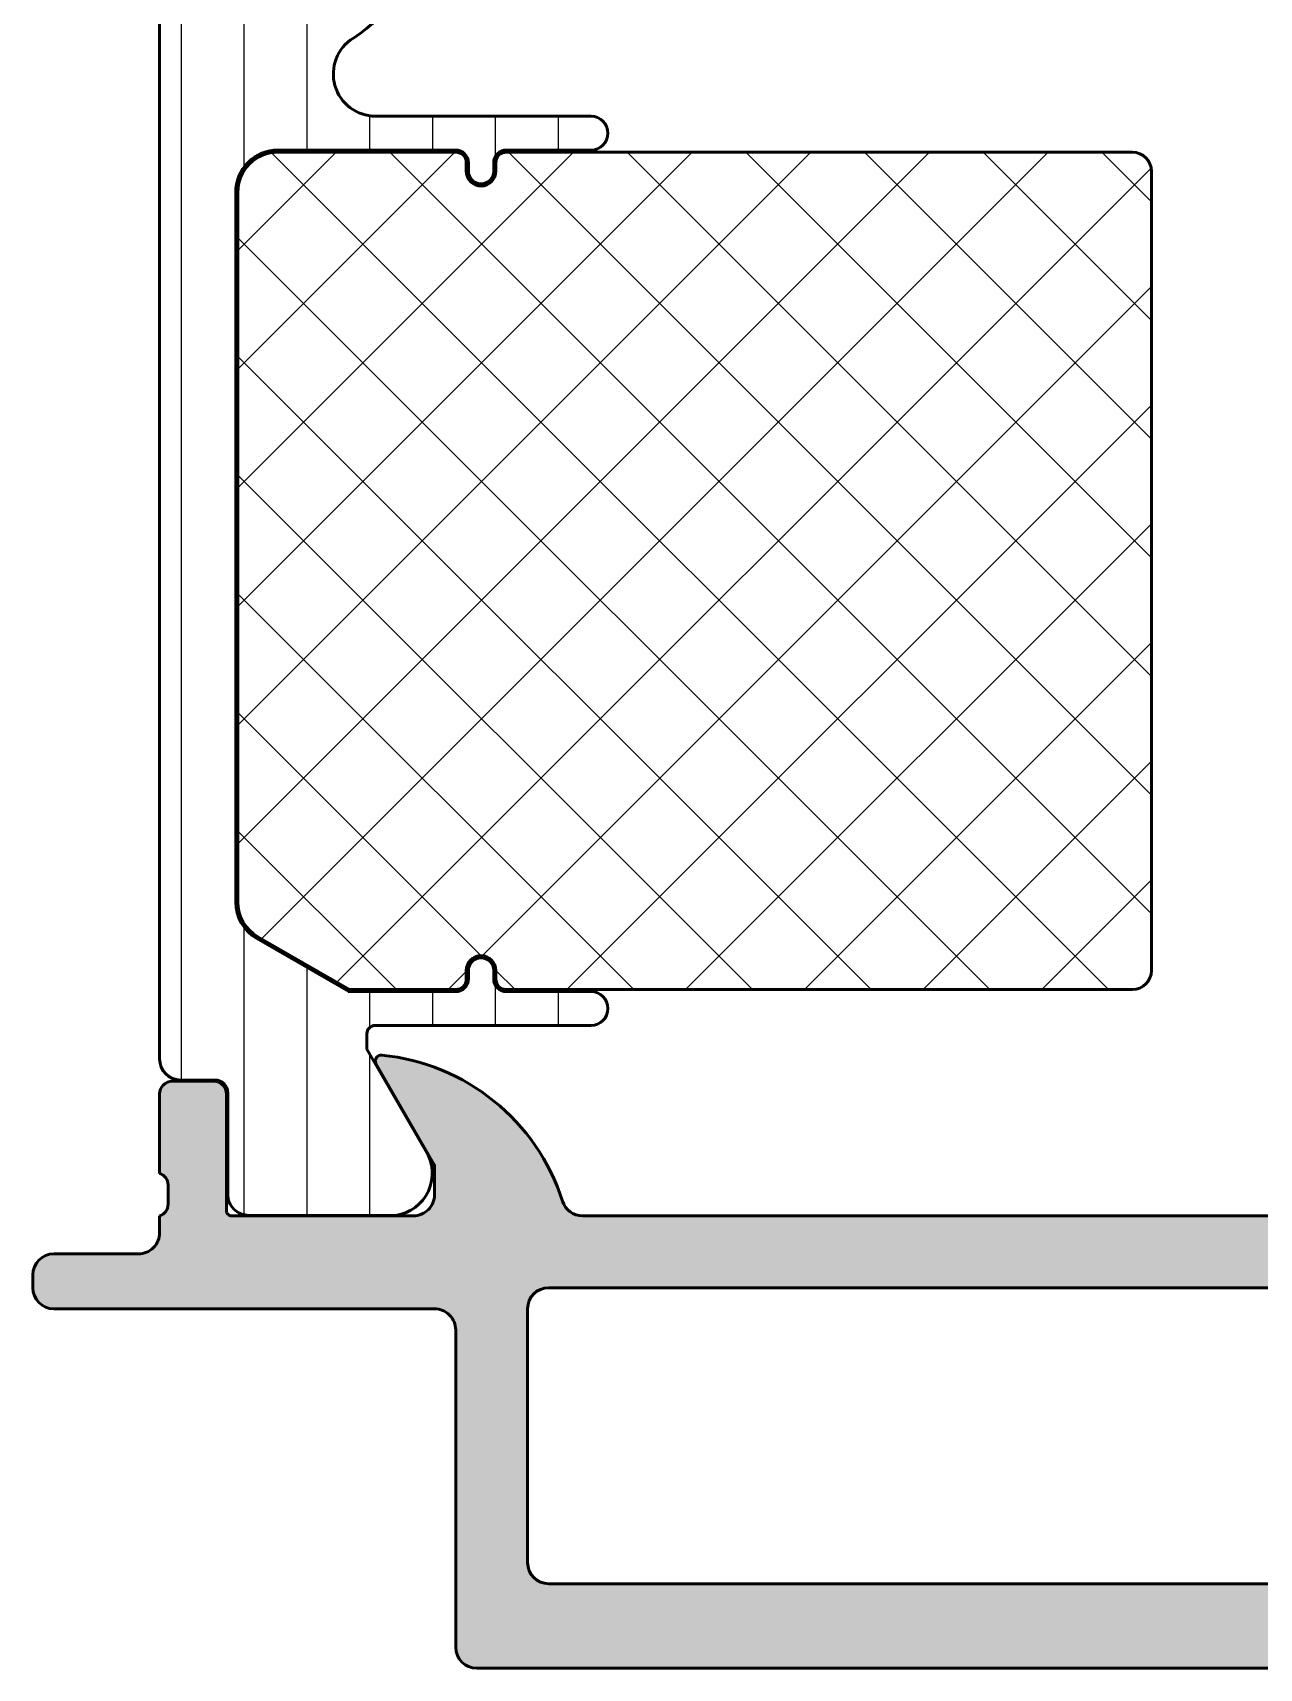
# Model space of a CAD drawing. Extents: x -30 to 78, y 0 to 85.
# Drawn here: x -5 to 24, y 0 to 38.68 of the extents above; entities that cross this region are included whole.
import ezdxf

# ---------------------------------------------------------------- set-up
doc = ezdxf.new("R2010")
doc.units = 0
for name, color, linetype, lineweight in [('0S-Alu contour', 7, 'Continuous', 50), ('0S-Alu hatch', 252, 'Continuous', 25), ('0S-Plastic contour', 254, 'Continuous', 50), ('0S-Plastic hatch', 253, 'Continuous', 25), ('0S-PT contour', 91, 'Continuous', 50), ('0S-PT hatch', 103, 'Continuous', 25)]:
    doc.layers.add(name, color=color, linetype=linetype, lineweight=lineweight)

# ---------------------------------------------------------------- blocks, each defined once
blk = doc.blocks.new('284683__67295B56_A67E_4C38_88BE_02E329D191F8___FAE40EE3_1E5C_49C1_B2D7_B7A21343C091_')
at = {"layer": '0S-Plastic hatch'}
h = blk.add_hatch(dxfattribs=at)
h.set_pattern_fill('ANSI31', color=256, scale=0.4680000000000001, angle=45, style=0)
h.set_pattern_definition([(90, (0, 0), (-1.4859, 0), [])])
edge = h.paths.add_edge_path()
edge.add_line((-2.000006103625267, 43.09995264610943), (-1.999999985177979, 14.40999689476239))
edge.add_arc((-1.499999985177993, 14.40999700139287), 0.5, 180.0000122241782, 270)
edge.add_line((-1.499999985177993, 13.90999700139287), (-0.6896686667731445, 13.90999700139287))
edge.add_ellipse((-0.689668666773148, 13.60999700139287), major_axis=(-0.3000000000000007, 0), ratio=1, start_angle=180, end_angle=269.9999999999993, ccw=False)
edge.add_line((-0.3896686667731473, 13.60999700139287), (-0.3900006171701733, 11.20999861845656))
edge.add_arc((0.1099953602684422, 11.20999597883148), 0.4999959774455815, 179.9996975182267, 270.0003024811867)
edge.add_line((0.1099979998935225, 10.71000000139287), (3.586539497992987, 10.71000000139287))
edge.add_arc((3.444228849001632, 11.69981807611572), 0.9999960709244838, 278.1816080518998, 392.7270160998402)
edge.add_line((4.285481497992989, 12.24045300139287), (2.900003051651353, 14.64017239217538))
edge.add_line((2.900003051651353, 14.64017239217538), (2.900003051651353, 14.99996490638846))
edge.add_ellipse((3.100003051651341, 14.99996490638852), major_axis=(-0.1999999999999886, 0), ratio=1, start_angle=270.00000000001626, end_angle=360, ccw=False)
edge.add_line((3.100003051651285, 15.19996490638851), (8.199990844620103, 15.19996490638854))
edge.add_arc((8.199990844620103, 15.5999588028729), 0.3999938964843608, 270, 450)
edge.add_line((8.199990844620103, 15.99995269935726), (6.199987792862245, 15.99995269935737))
edge.add_ellipse((6.199987792862273, 16.29995269935735), major_axis=(-0.2999999999999829, 0), ratio=1, start_angle=0, end_angle=89.9999999999946, ccw=False)
edge.add_line((5.89998779286229, 16.29995269935735), (5.89998779286229, 16.49995269935728))
edge.add_arc((5.599992370499009, 16.49995269935717), 0.2999954223632812, 0, 180)
edge.add_line((5.299996948135728, 16.49995269935717), (5.299996948135728, 16.29995269935732))
edge.add_ellipse((4.999996948135603, 16.29995269935727), major_axis=(-0.300000000000125, 0), ratio=1, start_angle=90.00000000001091, end_angle=180, ccw=False)
edge.add_line((4.99999694813566, 15.99995269935714), (2.473779296768654, 15.99995269935726))
edge.add_line((2.473779296768654, 15.99995269935726), (0.3000762938388988, 17.25468444695198))
edge.add_ellipse((0.8000825695573448, 18.12079276048733), major_axis=(-1.000074940458405, 0), ratio=1, start_angle=0.0011141101646217066, end_angle=60.002063636111814, ccw=False)
edge.add_line((-0.1999923707119961, 18.12077331413952), (-0.2000049807670194, 34.8999760322881))
edge.add_ellipse((0.7999950192324646, 34.8999771134198), major_axis=(-1.000000000000068, 0), ratio=1, start_angle=-89.99999999999608, end_angle=6.194420529936906e-05, ccw=False)
edge.add_line((0.799995019232398, 35.89997711341987), (4.999996948135645, 35.89997711341965))
edge.add_ellipse((4.999996948135714, 35.59997711341964), major_axis=(-0.3000000000000114, 0), ratio=1, start_angle=180, end_angle=270.0000000000131, ccw=False)
edge.add_line((5.299996948135728, 35.59997711341964), (5.299996948135728, 35.39997711341977))
edge.add_arc((5.599992370499009, 35.39997711341977), 0.2999954223632812, 180, 360)
edge.add_line((5.89998779286229, 35.39997711341977), (5.89998779286229, 35.59997711341964))
edge.add_ellipse((6.19998779286247, 35.59997711341957), major_axis=(-0.3000000000001792, 0), ratio=1, start_angle=269.99999999999955, end_angle=360, ccw=False)
edge.add_line((6.199987792862472, 35.89997711341975), (8.199990844620103, 35.89997711341967))
edge.add_arc((8.199990844620103, 36.29997100990408), 0.3999938964844176, 270, 450)
edge.add_line((8.199990844620103, 36.6999649063885), (3.107183946072083, 36.69996490638851))
edge.add_ellipse((3.107183946072073, 37.69996490638846), major_axis=(-0.9999999999999502, 0), ratio=1, start_angle=-58.21166935638888, end_angle=90.00000000000063, ccw=False)
edge.add_arc((1.000053193925381, 41.09996490541179), 3.00000000000017, 301.7883306436114, 360.0039970867418)
edge.add_line((4.000053186625379, 41.10017419238402), (3.999993896378029, 42.7999526993572))
edge.add_arc((3.499993896377873, 42.79995269935715), 0.5000000000001564, 0, 90.00000000000651)
edge.add_line((3.499993896377816, 43.29995269935731), (2.173978524893442, 43.2999526993573))
edge.add_arc((2.173978524893428, 43.0999526993573), 0.1999999999999891, 89.99999999999594, 174.9998434473586)
edge.add_line((1.97473963290399, 43.11738439229908), (1.901135558390521, 42.27611244580135))
edge.add_arc((2.199993896374763, 42.24996490638863), 0.3000000000000682, 174.9998434473521, 270.0000000000027)
edge.add_line((2.199993896374778, 41.94996490638856), (2.586716358664531, 41.94996490638851))
edge.add_ellipse((1.000053193925552, 41.09996490541183), major_axis=(-1.799999999999962, 0), ratio=1, start_angle=-28.17864277579929, end_angle=208.1786427757992, ccw=False)
edge.add_line((-0.5866099708134273, 41.94996490638851), (-0.2000061036252134, 41.94996490638862))
edge.add_arc((-0.2000061036251708, 42.24996490638867), 0.3000000000000532, 269.9999999999919, 365.0001565526374)
edge.add_line((0.0988522343590574, 42.27611244580133), (0.0252481598457024, 43.11738439229902))
edge.add_arc((-0.1739907321439631, 43.0999526993571), 0.2000000000002302, 5.000156552674131, 90.00000000000813)
edge.add_line((-0.1739907321439915, 43.29995269935733), (-1.800006103625221, 43.29995269935732))
edge.add_arc((-1.800006103625236, 43.09995269935729), 0.2000000000000384, 89.99999999999594, 179.9999847272327)
at = {"layer": '0S-Plastic contour', "color": 7}
for points in [[(-2.000006103625267, 43.09995264610943), (-1.999999985177979, 14.40999689476239)], [(-0.1739907321439915, 43.29995269935733), (-1.800006103625221, 43.29995269935732)], [(0.0988522343590574, 42.27611244580133), (0.0252481598457024, 43.11738439229902)], [(1.97473963290399, 43.11738439229908), (1.901135558390521, 42.27611244580135)], [(3.499993896377816, 43.29995269935731), (2.173978524893442, 43.2999526993573)], [(4.000053186625379, 41.10017419238402), (3.999993896378029, 42.7999526993572)], [(-0.5866099708134273, 41.94996490638851), (-0.2000061036252134, 41.94996490638862)], [(2.199993896374778, 41.94996490638856), (2.586716358664531, 41.94996490638851)], [(8.199990844620103, 36.6999649063885), (3.107183946072083, 36.69996490638851)], [(0.799995019232398, 35.89997711341987), (4.999996948135645, 35.89997711341965)], [(5.299996948135728, 35.59997711341964), (5.299996948135728, 35.39997711341977)], [(5.89998779286229, 35.39997711341977), (5.89998779286229, 35.59997711341964)], [(6.199987792862472, 35.89997711341975), (8.199990844620103, 35.89997711341967)], [(-0.1999923707119961, 18.12077331413952), (-0.2000049807670194, 34.8999760322881)], [(4.99999694813566, 15.99995269935714), (2.473779296768654, 15.99995269935726), (0.3000762938388988, 17.25468444695198)], [(5.299996948135728, 16.49995269935717), (5.299996948135728, 16.29995269935732)], [(5.89998779286229, 16.29995269935735), (5.89998779286229, 16.49995269935728)], [(8.199990844620103, 15.99995269935726), (6.199987792862245, 15.99995269935737)], [(3.100003051651285, 15.19996490638851), (8.199990844620103, 15.19996490638854)], [(4.285481497992989, 12.24045300139287), (2.900003051651353, 14.64017239217538), (2.900003051651353, 14.99996490638846)], [(-1.499999985177993, 13.90999700139287), (-0.6896686667731445, 13.90999700139287)], [(-0.3896686667731473, 13.60999700139287), (-0.3900006171701733, 11.20999861845656)], [(0.1099979998935225, 10.71000000139287), (3.586539497992987, 10.71000000139287)]]:
    blk.add_lwpolyline(points, dxfattribs=at)
for centre, radius, start, end in [((-1.800006103625236, 43.09995269935729), 0.2000000000000384, 89.99999999999594, 179.9999847272327), ((-0.1739907321439631, 43.0999526993571), 0.2000000000002302, 5.000156552674131, 90.00000000000813), ((2.173978524893428, 43.0999526993573), 0.1999999999999891, 89.99999999999594, 174.9998434473586), ((3.499993896377873, 42.79995269935715), 0.5000000000001564, 0, 90.00000000000651), ((-0.2000061036251708, 42.24996490638867), 0.3000000000000532, 269.9999999999919, 5.000156552637421), ((2.199993896374763, 42.24996490638863), 0.3000000000000682, 174.9998434473521, 270.0000000000027), ((1.000053193925381, 41.09996490541179), 3.00000000000017, 301.7883306436114, 0.0039970867418171), ((8.199990844620103, 36.29997100990408), 0.3999938964844176, 270, 90), ((5.599992370499009, 35.39997711341977), 0.2999954223632812, 180, 0), ((5.599992370499009, 16.49995269935717), 0.2999954223632812, 0, 180), ((8.199990844620103, 15.5999588028729), 0.3999938964843608, 270, 90), ((-1.499999985177993, 14.40999700139287), 0.5, 180.0000122241782, 270), ((3.444228849001632, 11.69981807611572), 0.9999960709244838, 278.1816080518998, 32.72701609984019), ((0.1099953602684422, 11.20999597883148), 0.4999959774455815, 179.9996975182267, 270.0003024811867)]:
    blk.add_arc(centre, radius, start, end, dxfattribs=at)
at = {"layer": '0S-Plastic contour', "color": 7, "extrusion": (0, 0, -1)}
for centre, radius, start, end in [((-1.000053193925552, 41.09996490541183), 1.799999999999962, 151.8213572242008, 28.1786427757992), ((-3.107183946072073, 37.69996490638846), 0.9999999999999502, 269.9999999999994, 58.21166935638905), ((-0.7999950192324646, 34.8999771134198), 1.000000000000068, 359.9999380557947, 89.99999999999618), ((-4.999996948135714, 35.59997711341964), 0.3000000000000114, 89.99999999998694, 180), ((-6.19998779286247, 35.59997711341957), 0.3000000000001792, 0, 90.00000000000048), ((-0.8000825695573448, 18.12079276048733), 1.000074940458405, 299.9979363638882, 359.9988858898354), ((-4.999996948135603, 16.29995269935727), 0.300000000000125, 180, 269.9999999999891), ((-6.199987792862273, 16.29995269935735), 0.2999999999999829, 270.0000000000054, 0), ((-3.100003051651341, 14.99996490638852), 0.1999999999999886, 0, 89.99999999998371), ((0.689668666773148, 13.60999700139287), 0.3000000000000007, 90.00000000000067, 180)]:
    blk.add_arc(centre, radius, start, end, dxfattribs=at)
blk = doc.blocks.new('382770__1ADE13EC_8F72_4DCE_861A_434F3ACE3500_')
at = {"layer": '0S-PT hatch'}
h = blk.add_hatch(dxfattribs=at)
h.set_pattern_fill('ANSI37', color=256, scale=0.625, angle=90, style=0)
h.set_pattern_definition([(135, (0, 0), (-1.403165018917055, -1.403165018917055), []), (225, (0, 0), (1.403165018917055, -1.403165018917055), [])])
edge = h.paths.add_edge_path()
edge.add_line((21.4499862669835, 35.39997711341953), (21.44998626703775, 16.49995503104415))
edge.add_ellipse((20.99996411489647, 16.49997485138957), major_axis=(-0.4500221525777539, 0), ratio=1, start_angle=90.00282035246659, end_angle=179.9974765193581, ccw=False)
edge.add_line((20.99998626698338, 16.04995269935703), (6.199987792862359, 16.04995269935714))
edge.add_ellipse((6.199987792862382, 16.29995269935713), major_axis=(-0.2499999999999822, 0), ratio=1, start_angle=0, end_angle=89.99999999999449, ccw=False)
edge.add_line((5.949987792862401, 16.29995269935712), (5.949987792862401, 16.49995269935714))
edge.add_arc((5.599992370499066, 16.49995269935714), 0.3499954223633352, 0, 180)
edge.add_line((5.249996948135731, 16.49995269935714), (5.249996948135731, 16.29995269935721))
edge.add_ellipse((4.999996948135678, 16.2999526993572), major_axis=(-0.2500000000000524, 0), ratio=1, start_angle=89.99999999999568, end_angle=180, ccw=False)
edge.add_line((4.99999694813566, 16.04995269935714), (2.487174387079434, 16.04995269935714))
edge.add_line((2.487174387079434, 16.04995269935714), (0.3250747342302418, 17.29798661754414))
edge.add_ellipse((0.80008176013115, 18.12079229314484), major_axis=(-0.9500741310318646, 0), ratio=1, start_angle=0.0011422939418821443, end_angle=60.0020918199142, ccw=False)
edge.add_line((-0.1499923707118995, 18.12077335171611), (-0.1500049807670507, 34.89997608634464))
edge.add_ellipse((0.7999950192324115, 34.89997711341963), major_axis=(-0.9500000000000174, 0), ratio=1, start_angle=-90, end_angle=6.194420529936906e-05, ccw=False)
edge.add_line((0.7999950192324122, 35.84997711341965), (4.999996948135759, 35.84997711341965))
edge.add_ellipse((4.999996948135663, 35.59997711341958), major_axis=(-0.250000000000071, 0), ratio=1, start_angle=180, end_angle=269.999999999978, ccw=False)
edge.add_line((5.249996948135731, 35.59997711341957), (5.249996948135844, 35.39997711341964))
edge.add_arc((5.599992370499066, 35.39997711341964), 0.3499954223632216, 180, 360)
edge.add_line((5.949987792862287, 35.39997711341964), (5.949987792862287, 35.59997711341967))
edge.add_ellipse((6.199987792862239, 35.59997711341959), major_axis=(-0.2499999999999511, 0), ratio=1, start_angle=269.9999999999725, end_angle=360, ccw=False)
edge.add_line((6.199987792862359, 35.84997711341954), (20.99998393529637, 35.84997711347401))
edge.add_ellipse((20.99996411495091, 35.39995496133268), major_axis=(-0.4500221525778036, 0), ratio=1, start_angle=180.002820352431, end_angle=269.9974765194623, ccw=False)
at = {"layer": '0S-PT contour', "color": 7}
for points in [[(0.7999950192324122, 35.84997711341965), (4.999996948135759, 35.84997711341965)], [(5.249996948135731, 35.59997711341957), (5.249996948135844, 35.39997711341964)], [(5.949987792862287, 35.39997711341964), (5.949987792862287, 35.59997711341967)], [(6.199987792862359, 35.84997711341954), (20.99998393529637, 35.84997711347401)], [(21.4499862669835, 35.39997711341953), (21.44998626703775, 16.49995503104415)], [(-0.1499923707118995, 18.12077335171611), (-0.1500049807670507, 34.89997608634464)], [(4.99999694813566, 16.04995269935714), (2.487174387079434, 16.04995269935714), (0.3250747342302418, 17.29798661754414)], [(5.249996948135731, 16.49995269935714), (5.249996948135731, 16.29995269935721)], [(5.949987792862401, 16.29995269935712), (5.949987792862401, 16.49995269935714)], [(20.99998626698338, 16.04995269935703), (6.199987792862359, 16.04995269935714)]]:
    blk.add_lwpolyline(points, dxfattribs=at)
at = {"layer": '0S-PT contour', "color": 7, "extrusion": (0, 0, -1)}
for centre, radius, start, end in [((-0.7999950192324115, 34.89997711341963), 0.9500000000000174, 359.9999380557947, 90.00000000000003), ((-4.999996948135663, 35.59997711341958), 0.250000000000071, 90.00000000002198, 180), ((-6.199987792862239, 35.59997711341959), 0.2499999999999511, 0, 90.00000000002748), ((-20.99996411495091, 35.39995496133268), 0.4500221525778036, 90.0025234805377, 179.997179647569), ((-0.80008176013115, 18.12079229314484), 0.9500741310318646, 299.9979081800858, 359.9988577060581), ((-4.999996948135678, 16.2999526993572), 0.2500000000000524, 180, 270.0000000000043), ((-6.199987792862382, 16.29995269935713), 0.2499999999999822, 270.0000000000055, 0), ((-20.99996411489647, 16.49997485138957), 0.4500221525777539, 180.002523480642, 269.9971796475334)]:
    blk.add_arc(centre, radius, start, end, dxfattribs=at)
at = {"layer": '0S-PT contour', "color": 7}
for centre, radius, start, end in [((5.599992370499066, 35.39997711341964), 0.3499954223632216, 180, 0), ((5.599992370499066, 16.49995269935714), 0.3499954223633352, 0, 180)]:
    blk.add_arc(centre, radius, start, end, dxfattribs=at)
blk = doc.blocks.new('398130__8A0848D2_1BBA_428F_A02C_E079BA0C561F_')
at = {"layer": '0S-Alu hatch'}
h = blk.add_hatch(color=256, dxfattribs=at)
edge = h.paths.add_edge_path()
edge.add_arc((-2.499984741550633, 10.29998779354083), 0.4999847416764674, 269.9999999994317, 360.0017485284276)
edge.add_line((-2.000000000106989, 10.30000305186424), (-2.000000000106481, 10.7000000013859))
edge.add_arc((-2.078836446649489, 10.967520593379), 0.2788950563274124, 286.4198764194859, 361.1645893740941)
edge.add_line((-1.799999000106464, 10.97318900137736), (-1.799999000106467, 11.42678300137735))
edge.add_arc((-2.078867095749657, 11.43244366085441), 0.2789255417371717, 358.8371299271144, 433.5754054446448)
edge.add_line((-2.000000000106481, 11.69998700137737), (-2.000000000106453, 13.57999800138587))
edge.add_ellipse((-1.700000000106441, 13.57999800138588), major_axis=(-0.300000000000012, 0), ratio=1, start_angle=270.00000000000557, end_angle=360, ccw=False)
edge.add_line((-1.70000000010647, 13.8799980013859), (-0.7200256810636745, 13.87999800138589))
edge.add_ellipse((-0.7200256810636874, 13.5799980013859), major_axis=(-0.2999999999999936, 0), ratio=1, start_angle=180, end_angle=269.9999999999975, ccw=False)
edge.add_line((-0.4200256810636934, 13.57999800138589), (-0.4200256810636489, 10.82000000138584))
edge.add_arc((-0.3000256810346258, 10.82000000138586), 0.1200000000290231, 180, 270.0000000000135)
edge.add_line((-0.3000256810345975, 10.70000000135683), (3.999999999893518, 10.7000000001066))
edge.add_arc((4.000010320003781, 11.19998967999584), 0.4999896799957481, 269.9988173780662, 360.0011826222799)
edge.add_line((4.499999999893022, 11.20000000010643), (4.499999999893006, 11.90001220713778))
edge.add_line((4.499999999893006, 11.90001220713778), (3.111755370986841, 14.30452270518479))
edge.add_ellipse((3.238705966532477, 14.36121309170179), major_axis=(-0.1390332824644441, 0), ratio=1, start_angle=-95.63175255601698, end_angle=24.0633754153867, ccw=False)
edge.add_ellipse((2.761677785553224, 9.523709443792178), major_axis=(-4.999999999999873, 0), ratio=1, start_angle=197.745016331612, end_angle=264.368247443981, ccw=False)
edge.add_arc((8.000010727789785, 11.20001072772653), 0.5000107280115412, 197.745016331618, 270.0022676818337)
edge.add_line((8.000030517471572, 10.70000000010661), (42.79997253313665, 10.70000000010661))
edge.add_arc((42.80000305071996, 11.20000000010669), 0.5000000009314065, 269.9965029425557, 342.25506847118)
edge.add_ellipse((48.03832825730908, 9.523709738767954), major_axis=(-5.000000000000054, 0), ratio=1, start_angle=275.63178798542657, end_angle=342.25506847118476, ccw=False)
edge.add_ellipse((47.56129708501204, 14.36121309170179), major_axis=(-0.1390332824644182, 0), ratio=1, start_angle=155.9366245844979, end_angle=275.6317879854254, ccw=False)
edge.add_line((47.68824768055755, 14.30452270518455), (46.3000030516513, 11.90001220713786))
edge.add_line((46.3000030516513, 11.90001220713786), (46.3000030516513, 11.20000000010658))
edge.add_arc((46.79999273154078, 11.19998967999608), 0.499989679995995, 179.9988173777201, 270.0011826219663)
edge.add_line((46.80000305165132, 10.70000000010659), (51.10002873260848, 10.70000000010658))
edge.add_arc((51.10002873260848, 10.8200000001066), 0.1200000000000188, 270, 360)
edge.add_line((51.2200287326085, 10.8200000001066), (51.2200287326085, 13.57999800010661))
edge.add_ellipse((51.52002873260851, 13.57999800010661), major_axis=(-0.3000000000000043, 0), ratio=1, start_angle=270.00000000000136, end_angle=360, ccw=False)
edge.add_line((51.5200287326085, 13.87999800010661), (52.50000305165127, 13.8799980001066))
edge.add_ellipse((52.50000305165126, 13.57999800010658), major_axis=(-0.300000000000022, 0), ratio=1, start_angle=180, end_angle=269.99999999999864, ccw=False)
edge.add_line((52.80000305165129, 13.57999800010659), (52.80000305165128, 11.6999870000981))
edge.add_arc((52.87887014729446, 11.43244365957515), 0.2789255417371583, 106.4245945553559, 181.162870072888)
edge.add_line((52.60000205165129, 11.42678300009809), (52.60000205165129, 10.97318900009807))
edge.add_arc((52.87883949819431, 10.9675205920997), 0.2788950563274129, 178.8354106259031, 253.5801235805096)
edge.add_line((52.80000305165128, 10.7000000001066), (52.80000305165128, 9.200000000106648))
edge.add_ellipse((52.30000305165128, 9.200000000106636), major_axis=(-0.4999999999999929, 0), ratio=1, start_angle=89.99999999999591, end_angle=180, ccw=False)
edge.add_line((52.30000305165124, 8.700000000106643), (51.30000305165133, 8.70000000010671))
edge.add_arc((51.30000305165131, 8.20000000010671), 0.5, 89.99999999999675, 180)
edge.add_line((50.80000305165131, 8.20000000010671), (50.80000305165131, 3.431112664039856))
edge.add_arc((51.80000305165131, 3.431112664039858), 1, 180, 265.914444621255)
edge.add_line((51.72875707059367, 2.433653887857536), (57.80000305164963, 2.000000000106751))
edge.add_line((57.80000305164963, 2.000000000106751), (68.90000000010656, 2.000000000106552))
edge.add_arc((68.90000000010656, 2.499999999999998), 0.4999999998934462, 270, 360)
edge.add_line((69.4, 2.499999999999998), (69.4, 3.299999999999998))
edge.add_arc((68.9, 3.299999999999998), 0.5, 0, 90)
edge.add_line((68.9, 3.799999999999998), (68.4, 3.799999999999998))
edge.add_ellipse((68.4, 4.299999999999993), major_axis=(-0.4999999999999947, 0), ratio=1, start_angle=0, end_angle=90, ccw=False)
edge.add_line((67.9, 4.299999999999998), (67.9, 4.5))
edge.add_ellipse((68.4, 4.500000000000006), major_axis=(-0.5, 0), ratio=1, start_angle=270, end_angle=360, ccw=False)
edge.add_line((68.4, 5), (71.2, 5))
edge.add_ellipse((71.2, 4.500000000000003), major_axis=(-0.4999999999999965, 0), ratio=1, start_angle=180, end_angle=270, ccw=False)
edge.add_line((71.7, 4.499999999999998), (71.7, 3.999999999999999))
edge.add_line((71.7, 3.999999999999999), (70.7, 3.999999999999999))
edge.add_line((70.7, 3.999999999999999), (70.7, 2.499999999999998))
edge.add_arc((71.7, 2.499999999999999), 1, 180, 270)
edge.add_line((71.7, 1.499999999999998), (75.7, 1.499999999999999))
edge.add_arc((75.7, 2.499999999999999), 1, 270, 360)
edge.add_line((76.7, 2.499999999999999), (76.7, 3.999999999999998))
edge.add_line((76.7, 3.999999999999998), (75.7, 3.999999999999999))
edge.add_line((75.7, 3.999999999999999), (75.7, 4.499999999999999))
edge.add_ellipse((76.2, 4.500000000000004), major_axis=(-0.5, 0), ratio=1, start_angle=270, end_angle=360, ccw=False)
edge.add_line((76.2, 4.999999999999999), (77.5, 5))
edge.add_ellipse((77.5, 4.500000000000005), major_axis=(-0.4999999999999947, 0), ratio=1, start_angle=180, end_angle=270, ccw=False)
edge.add_line((78, 4.5), (78, 0.5))
edge.add_ellipse((77.50000000010651, 0.500000000000001), major_axis=(-0.4999999998934897, 0), ratio=1, start_angle=90, end_angle=180, ccw=False)
edge.add_line((77.50000000010651, 1.065103e-10), (5.499999999888032, 1.065814e-10))
edge.add_ellipse((5.500030517471287, 0.5000305176848177), major_axis=(-0.5000305185095023, 0), ratio=1, start_angle=0.0034968421549024242, end_angle=89.99650315599177, ccw=False)
edge.add_line((4.99999999989305, 0.5000000001177355), (4.999999999893091, 7.999961851679379))
edge.add_arc((4.500030519799935, 8.00003051623004), 0.4999694848082648, 359.9921311418369, 450.0034975377364)
edge.add_line((4.499999999888103, 8.500000000106782), (-4.500000000111967, 8.500000000106567))
edge.add_ellipse((-4.499969482528769, 9.000030517684767), major_axis=(-0.500030518509464, 0), ratio=1, start_angle=0.0034968421549024242, end_angle=89.99650315599848, ccw=False)
edge.add_line((-5.000000000106967, 9.000000000117685), (-5.00000000010695, 9.300048826123438))
edge.add_ellipse((-4.499938970537215, 9.299942014611508), major_axis=(-0.5000610409770423, 0), ratio=1, start_angle=270.00699262047675, end_angle=359.9877617962513, ccw=False)
edge.add_line((-4.500000000112095, 9.800003051864397), (-2.499984741555593, 9.800003051864364))
edge = h.paths.add_edge_path()
edge.add_arc((7.200018866108777, 2.500015814564715), 0.5000158147080422, 180.0018121461791, 269.9981878539248)
edge.add_line((7.200003051650824, 2.000000000106762), (48.60001525868246, 2.00000000010678))
edge.add_arc((48.60001525868246, 2.50000000010678), 0.5, 270, 360)
edge.add_line((49.10001525868246, 2.50000000010678), (49.10001525868246, 8.500000000106438))
edge.add_arc((48.60001525868247, 8.500000000106441), 0.4999999999999965, 0, 90)
edge.add_line((48.60001525868247, 9.000000000106438), (7.199957277376384, 9.000000000106654))
edge.add_arc((7.200064088903815, 8.49993897053682), 0.500061040977145, 90.01223820547926, 179.9930073813309)
edge.add_line((6.700003051650822, 8.500000000095921), (6.700003051650824, 2.500000000105854))
at = {"layer": '0S-Alu contour', "color": 7}
for points in [[(4.499999999893022, 11.20000000010643), (4.499999999893006, 11.90001220713778), (3.111755370986841, 14.30452270518479)], [(-2.000000000106481, 11.69998700137737), (-2.000000000106453, 13.57999800138587)], [(-1.70000000010647, 13.8799980013859), (-0.7200256810636745, 13.87999800138589)], [(-0.4200256810636934, 13.57999800138589), (-0.4200256810636489, 10.82000000138584)], [(-1.799999000106464, 10.97318900137736), (-1.799999000106467, 11.42678300137735)], [(-2.000000000106989, 10.30000305186424), (-2.000000000106481, 10.7000000013859)], [(-0.3000256810345975, 10.70000000135683), (3.999999999893518, 10.7000000001066)], [(8.000030517471572, 10.70000000010661), (42.79997253313665, 10.70000000010661)], [(-4.500000000112095, 9.800003051864397), (-2.499984741555593, 9.800003051864364)], [(-5.000000000106967, 9.000000000117685), (-5.00000000010695, 9.300048826123438)], [(48.60001525868247, 9.000000000106438), (7.199957277376384, 9.000000000106654)], [(4.499999999888103, 8.500000000106782), (-4.500000000111967, 8.500000000106567)], [(6.700003051650822, 8.500000000095921), (6.700003051650824, 2.500000000105854)], [(4.99999999989305, 0.5000000001177355), (4.999999999893091, 7.999961851679379)], [(7.200003051650824, 2.000000000106762), (48.60001525868246, 2.00000000010678)], [(77.50000000010651, 1.065103e-10), (5.499999999888032, 1.065814e-10)]]:
    blk.add_lwpolyline(points, dxfattribs=at)
at = {"layer": '0S-Alu contour', "color": 7, "extrusion": (0, 0, -1)}
for centre, radius, start, end in [((-3.238705966532477, 14.36121309170179), 0.1390332824644441, 335.9366245846133, 95.63175255601709), ((-2.761677785553224, 9.523709443792178), 4.999999999999873, 95.63175255601902, 162.254983668388), ((1.700000000106441, 13.57999800138588), 0.300000000000012, 0, 89.99999999999444), ((0.7200256810636874, 13.5799980013859), 0.2999999999999936, 90.00000000000249, 180), ((4.499938970537215, 9.299942014611508), 0.5000610409770423, 0.0122382037487302, 89.99300737952323), ((4.499969482528769, 9.000030517684767), 0.500030518509464, 270.0034968440015, 359.9965031578451), ((-5.500030517471287, 0.5000305176848177), 0.5000305185095023, 270.0034968440082, 359.9965031578451)]:
    blk.add_arc(centre, radius, start, end, dxfattribs=at)
at = {"layer": '0S-Alu contour', "color": 7}
for centre, radius, start, end in [((-2.078867095749657, 11.43244366085441), 0.2789255417371717, 358.8371299271144, 73.57540544464489), ((-2.078836446649489, 10.967520593379), 0.2788950563274124, 286.4198764194859, 1.164589374094107), ((4.000010320003781, 11.19998967999584), 0.4999896799957481, 269.9988173780662, 0.0011826222798784), ((8.000010727789785, 11.20001072772653), 0.5000107280115412, 197.745016331618, 270.0022676818337), ((-0.3000256810346258, 10.82000000138586), 0.1200000000290231, 180, 270.0000000000135), ((-2.499984741550633, 10.29998779354083), 0.4999847416764674, 269.9999999994317, 0.0017485284275911), ((7.200064088903815, 8.49993897053682), 0.500061040977145, 90.01223820547926, 179.9930073813309), ((4.500030519799935, 8.00003051623004), 0.4999694848082648, 359.9921311418369, 90.00349753773637), ((7.200018866108777, 2.500015814564715), 0.5000158147080422, 180.0018121461791, 269.9981878539248)]:
    blk.add_arc(centre, radius, start, end, dxfattribs=at)
blk = doc.blocks.new('382770__A0802ADB_6371_43E3_9814_A25AF344234C_')
at = {"layer": '0S-Alu contour', "color": 7}
blk.add_blockref('398130__8A0848D2_1BBA_428F_A02C_E079BA0C561F_', (0, 0), dxfattribs=at)
at = {"layer": '0S-Plastic contour', "color": 7}
blk.add_blockref('284683__67295B56_A67E_4C38_88BE_02E329D191F8___FAE40EE3_1E5C_49C1_B2D7_B7A21343C091_', (0, 0), dxfattribs=at)
at = {"layer": '0S-PT contour', "color": 7}
blk.add_blockref('382770__1ADE13EC_8F72_4DCE_861A_434F3ACE3500_', (0, 0), dxfattribs=at)

msp = doc.modelspace()

# ---------------------------------------------------------------- block references
at = {"layer": '0S-Alu contour', "color": 7}
msp.add_blockref('382770__A0802ADB_6371_43E3_9814_A25AF344234C_', (0, 0), dxfattribs=at)

doc.saveas('drawing.dxf')
